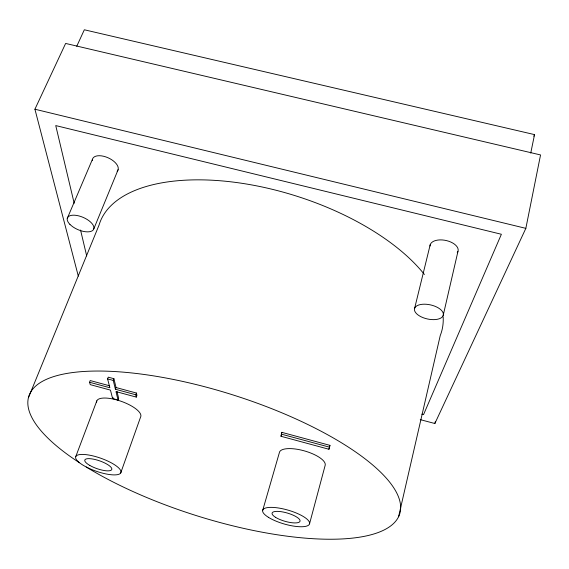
<?xml version="1.0" encoding="UTF-8"?>
<svg xmlns="http://www.w3.org/2000/svg" width="569" height="569" viewBox="0 0 569 569"><rect width="100%" height="100%" fill="white"/><g stroke="black" fill="none" stroke-linecap="round" stroke-linejoin="round"><path stroke-width="0.85" d="M281.001 436.281L281.776 432.333L329.935 445.356L328.953 449.261L281.001 436.281L281.349 435.1M281.605 433.784L281.776 432.333M420.263 419.638L434.865 423.514L525.848 228.354L540.55 154.946L65.634 43.436L34.922 109.22L78.302 276.114M530.735 153.097L534.533 134.611L84.333 29.773L76.737 46.288M434.865 423.514L435.249 421.778M398.577 516.744L440.242 335.554A179.363 86.467 17.6 0 0 443.151 316.748M443.144 315.617A14.737 7.205 12.5 0 0 424.083 304.195A14.737 7.205 12.5 0 0 419.509 315.93A14.737 7.205 12.5 0 0 443.144 315.617L457.931 251.534M328.953 449.261L329.935 445.356M414.616 308.384L430.214 244.698M309.55 523.757L325.184 465.264A23.777 8.236 15.9 0 0 303.739 450.712A23.777 8.236 15.9 0 0 279.336 452.768L262.615 510.663M120.72 472.946A23.941 6.892 19.3 0 0 90.3 455.314A23.941 6.892 19.3 0 0 83.899 465.698A23.941 6.892 19.3 0 0 120.72 472.946L140.564 417.105A23.357 7.909 19.6 0 0 120.408 401.045A23.357 7.909 19.6 0 0 96.609 402.24M89.553 382.261L90.251 384.637L110.457 390.106L112.605 398.542L118.032 400.014L115.984 391.6L136.297 397.098L136.916 395.384L136.446 393.051L116.048 387.539L113.914 378.698L108.259 377.169L107.605 378.911L109.86 387.752L89.553 382.261L90.208 380.554L109.653 385.81M136.297 397.098L135.82 394.772L136.446 393.051M118.032 400.014L118.651 398.336L117.022 391.579M135.82 394.772L115.407 389.253L116.048 387.539M112.605 398.542L113.018 397.425M115.407 389.253L113.259 380.433L113.914 378.698M75.762 456.608L96.822 400.853M28.45 397.688L99.063 225.061A179.363 86.467 17.6 0 1 241.989 183.31A179.363 86.467 17.6 0 1 424.417 274.486M93.814 228.83L118.11 169.683M533.843 136.247L534.533 134.611M67.284 218.382L92.434 159.341M34.922 109.22L525.848 228.354M421.828 414.154L423.542 414.609L501.381 234.264L55.741 125.578L74.183 203.268M107.605 378.911L113.259 380.433M281.257 434.119L329.458 447.156M80.542 230.032L86.687 255.929M92.32 160.643A13.876 7.198 24.4 0 1 107.783 157.656A13.876 7.198 24.4 0 1 117.143 171.297M430.008 246.036A14.303 7.774 11.6 0 1 446.679 240.644A14.303 7.774 11.6 0 1 457.241 252.764M79.482 462.746A194.534 63.052 17.6 0 1 167.051 378.221A194.534 63.052 17.6 0 1 394.85 522.171A194.534 63.052 17.6 0 1 86.232 467.014M268.376 517.285A24.382 7.184 16.2 0 0 308.334 525.343A24.382 7.184 16.2 0 0 281.619 508.558A24.382 7.184 16.2 0 0 268.376 517.285M275.56 517.328A14.545 4.289 16.2 0 0 299.351 522.065A14.545 4.289 16.2 0 0 283.262 512.05A14.545 4.289 16.2 0 0 275.56 517.328M89.795 465.421A14.282 4.111 19.3 0 0 111.695 469.667A14.282 4.111 19.3 0 0 93.43 459.155A14.282 4.111 19.3 0 0 89.795 465.421M69.895 224.342A14.289 6.657 23.4 0 0 92.882 230.31A14.289 6.657 23.4 0 0 78.92 215.928A14.289 6.657 23.4 0 0 69.895 224.342"/></g></svg>
